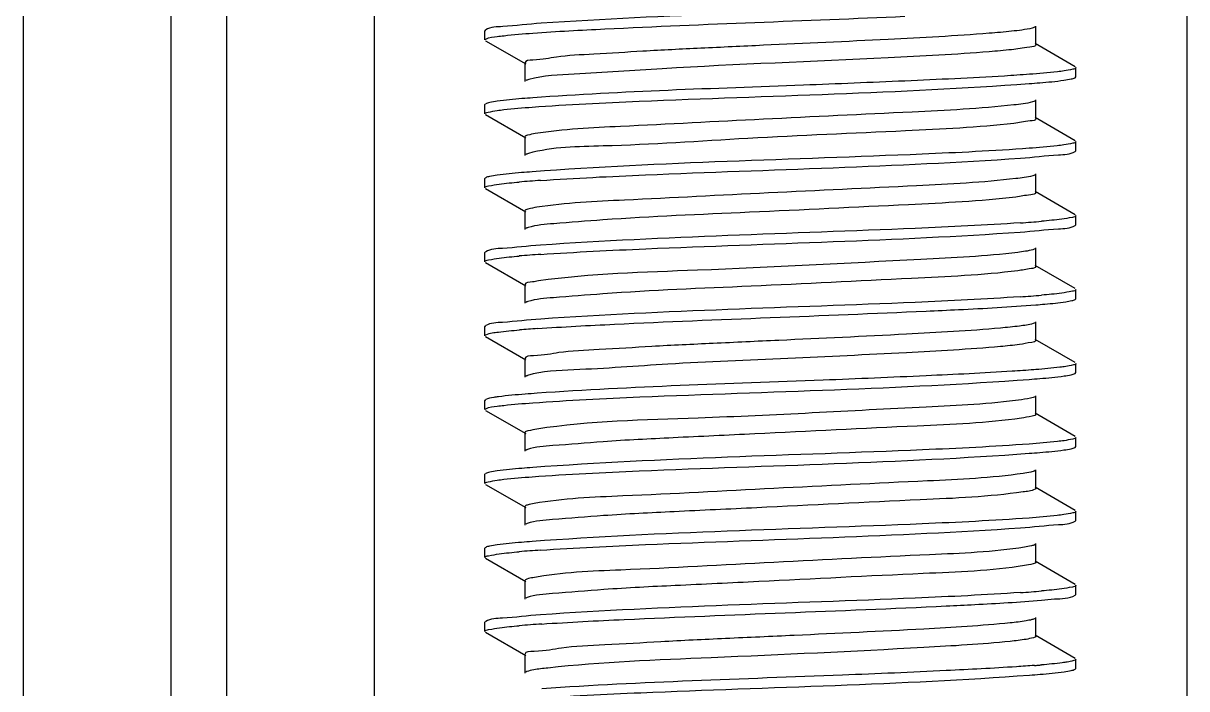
# Model space of a CAD drawing. Extents: x 1725261 to 1937680, y 860327 to 1571294.
# Drawn here: x 1831691.6 to 1832066.7, y 1212996.3 to 1213210.6 of the extents above; entities that cross this region are included whole.
import ezdxf

# ---------------------------------------------------------------- set-up
doc = ezdxf.new("R2010")
doc.units = 0
doc.header["$LTSCALE"] = 1000
doc.header["$MEASUREMENT"] = 0

msp = doc.modelspace()

# ---------------------------------------------------------------- linework, layer by layer
at = {"linetype": 'Continuous'}
for p, q in [((1831691.64, 1215988.29), (1831691.64, 1211247.26)), ((1831739.26, 1215988.29), (1831739.26, 1211247.26)), ((1831757.12, 1215988.29), (1831757.12, 1211247.26)), ((1831804.75, 1215988.29), (1831804.75, 1211247.26)), ((1832066.69, 1215988.29), (1832066.69, 1211247.26)), ((1832018.08, 1213203.74), (1832018.08, 1213209.7)), ((1831840.69, 1213208.47), (1831840.47, 1213208.21)), ((1831840.47, 1213205.23), (1831840.47, 1213208.21)), ((1831840.47, 1213205.23), (1831840.47, 1213208.21)), ((1831840.69, 1213204.97), (1831853.62, 1213197.49)), ((1832030.75, 1213196.56), (1832017.82, 1213204.05)), ((1831853.36, 1213197.79), (1831853.36, 1213191.84)), ((1832030.97, 1213193.33), (1832030.97, 1213196.3)), ((1832030.97, 1213193.33), (1832030.97, 1213196.3)), ((1832030.75, 1213193.07), (1832030.97, 1213193.33)), ((1831840.69, 1213184.66), (1831840.47, 1213184.4)), ((1831840.47, 1213181.42), (1831840.47, 1213184.4)), ((1831840.47, 1213181.42), (1831840.47, 1213184.4)), ((1832018.08, 1213179.93), (1832018.08, 1213185.89)), ((1831840.69, 1213181.16), (1831853.62, 1213173.68)), ((1832030.75, 1213172.75), (1832017.82, 1213180.23)), ((1831853.36, 1213173.98), (1831853.36, 1213168.03)), ((1832030.97, 1213169.51), (1832030.97, 1213172.49)), ((1832030.97, 1213169.51), (1832030.97, 1213172.49)), ((1832030.75, 1213169.25), (1832030.97, 1213169.51)), ((1831840.69, 1213160.84), (1831840.47, 1213160.58)), ((1832018.08, 1213156.12), (1832018.08, 1213162.07)), ((1831840.47, 1213157.61), (1831840.47, 1213160.58)), ((1831840.47, 1213157.61), (1831840.47, 1213160.58)), ((1831840.69, 1213157.35), (1831853.62, 1213149.86)), ((1832030.75, 1213148.94), (1832017.82, 1213156.42)), ((1831853.36, 1213150.17), (1831853.36, 1213144.21)), ((1832030.75, 1213145.44), (1832030.97, 1213145.7)), ((1832030.97, 1213145.7), (1832030.97, 1213148.68)), ((1832030.97, 1213145.7), (1832030.97, 1213148.68)), ((1832018.08, 1213132.31), (1832018.08, 1213138.26)), ((1831840.69, 1213137.03), (1831840.47, 1213136.77)), ((1831840.47, 1213133.79), (1831840.47, 1213136.77)), ((1831840.47, 1213133.79), (1831840.47, 1213136.77)), ((1831840.69, 1213133.53), (1831853.62, 1213126.05)), ((1832030.75, 1213125.13), (1832017.82, 1213132.61)), ((1831853.36, 1213126.35), (1831853.36, 1213120.4)), ((1832030.97, 1213121.89), (1832030.97, 1213124.87)), ((1832030.97, 1213121.89), (1832030.97, 1213124.87)), ((1832030.75, 1213121.63), (1832030.97, 1213121.89)), ((1831840.69, 1213113.22), (1831840.47, 1213112.96)), ((1831840.47, 1213109.98), (1831840.47, 1213112.96)), ((1831840.47, 1213109.98), (1831840.47, 1213112.96)), ((1832018.08, 1213108.49), (1832018.08, 1213114.45)), ((1831840.69, 1213109.72), (1831853.62, 1213102.24)), ((1832030.75, 1213101.31), (1832017.82, 1213108.8)), ((1831853.36, 1213102.54), (1831853.36, 1213096.59)), ((1832030.97, 1213098.08), (1832030.97, 1213101.05)), ((1832030.97, 1213098.08), (1832030.97, 1213101.05)), ((1832018, 1213099.05), (1832017.39, 1213099)), ((1832030.75, 1213097.81), (1832030.97, 1213098.08)), ((1831840.69, 1213089.41), (1831840.47, 1213089.15)), ((1832018.08, 1213084.68), (1832018.08, 1213090.63)), ((1831840.47, 1213086.17), (1831840.47, 1213089.15)), ((1831840.47, 1213086.17), (1831840.47, 1213089.15)), ((1831840.69, 1213085.91), (1831853.62, 1213078.43)), ((1832030.75, 1213077.5), (1832017.82, 1213084.98)), ((1831853.36, 1213078.73), (1831853.36, 1213072.77)), ((1832030.97, 1213074.26), (1832030.97, 1213077.24)), ((1832030.97, 1213074.26), (1832030.97, 1213077.24)), ((1832030.75, 1213074), (1832030.97, 1213074.26)), ((1831840.69, 1213065.59), (1831840.47, 1213065.33)), ((1831840.47, 1213062.36), (1831840.47, 1213065.33)), ((1831840.47, 1213062.36), (1831840.47, 1213065.33)), ((1832018.08, 1213060.87), (1832018.08, 1213066.82)), ((1831840.69, 1213062.1), (1831853.62, 1213054.61)), ((1832030.75, 1213053.69), (1832017.82, 1213061.17)), ((1831853.36, 1213054.91), (1831853.36, 1213048.96)), ((1832030.97, 1213050.45), (1832030.97, 1213053.43)), ((1832030.97, 1213050.45), (1832030.97, 1213053.43)), ((1831854.09, 1213049.47), (1831853.62, 1213049.26)), ((1832030.75, 1213050.19), (1832030.97, 1213050.45)), ((1831840.69, 1213041.78), (1831840.47, 1213041.52)), ((1831840.47, 1213038.54), (1831840.47, 1213041.52)), ((1831840.47, 1213038.54), (1831840.47, 1213041.52)), ((1832018.08, 1213037.06), (1832018.08, 1213043.01)), ((1831840.69, 1213038.28), (1831853.62, 1213030.8)), ((1832030.75, 1213029.87), (1832017.82, 1213037.36)), ((1831853.36, 1213031.1), (1831853.36, 1213025.15)), ((1832030.97, 1213026.64), (1832030.97, 1213029.61)), ((1832030.97, 1213026.64), (1832030.97, 1213029.61)), ((1832030.75, 1213026.38), (1832030.97, 1213026.64)), ((1831854.05, 1213025.64), (1831853.62, 1213025.45)), ((1832018.08, 1213013.24), (1832018.08, 1213019.2)), ((1831840.69, 1213017.97), (1831840.47, 1213017.71)), ((1831840.47, 1213014.73), (1831840.47, 1213017.71)), ((1831840.47, 1213014.73), (1831840.47, 1213017.71)), ((1831840.69, 1213014.47), (1831853.62, 1213006.99)), ((1832030.75, 1213006.06), (1832017.82, 1213013.54)), ((1831853.36, 1213007.29), (1831853.36, 1213001.34)), ((1832030.97, 1213002.82), (1832030.97, 1213005.8)), ((1832030.97, 1213002.82), (1832030.97, 1213005.8)), ((1831854.01, 1213001.81), (1831853.62, 1213001.64)), ((1832030.75, 1213002.56), (1832030.97, 1213002.82))]:
    msp.add_line(p, q, dxfattribs=at)
for centre, radius, start, end in [((1831885.69, 1212752.91), 407.98, 93.8428, 94.8037), ((1831985.74, 1213553.52), 408.12, 273.8419, 274.8035), ((1831885.79, 1212727.96), 409.12, 93.8337, 94.8049), ((1831985.63, 1213531.01), 409.43, 273.8331, 274.8033), ((1831884.34, 1212722.22), 390.98, 93.9624, 94.8027), ((1831885.69, 1212633.86), 407.96, 93.8429, 94.8037), ((1831985.74, 1213434.4), 408.07, 273.8423, 274.8035), ((1831886.26, 1212602.82), 415.21, 93.7981, 94.8008), ((1831990.41, 1213353.11), 350.4, 274.451, 274.6348), ((1831994.22, 1213306.12), 303.26, 274.6342, 274.8518)]:
    msp.add_arc(centre, radius, start, end, dxfattribs=at)
for points, knots in [([(1832012.96, 1213217.75), (1832001.7, 1213216.98), (1831950.25, 1213214.5), (1831898.73, 1213213.31), (1831858.6, 1213210.59)], [0, 0, 0, 0, 0.219112, 1, 1, 1, 1]), ([(1831858.6, 1213210.59), (1831854.45, 1213210.31), (1831848.64, 1213209.5), (1831842.31, 1213209.4), (1831840.7, 1213208.47)], [0, 0, 0, 0, 0.690474, 1, 1, 1, 1]), ([(1831855.93, 1213207.42), (1831863.66, 1213207.99), (1831903.62, 1213210.1), (1831943.61, 1213211.42), (1831975.85, 1213212.83)], [0, 0, 0, 0, 0.19365, 1, 1, 1, 1]), ([(1831840.47, 1213205.23), (1831840.47, 1213205.36), (1831841.88, 1213206.24), (1831843.17, 1213206.15), (1831844.42, 1213206.33)], [0, 0, 0, 0, 0.088902, 1, 1, 1, 1]), ([(1831844.42, 1213206.33), (1831845.15, 1213206.43), (1831848.98, 1213206.89), (1831852.82, 1213207.2), (1831855.93, 1213207.42)], [0, 0, 0, 0, 0.191493, 1, 1, 1, 1]), ([(1832010.24, 1213208.03), (1832007.84, 1213207.77), (1831994.59, 1213206.62), (1831981.3, 1213205.95), (1831970.42, 1213205.39)], [0, 0, 0, 0, 0.181047, 1, 1, 1, 1]), ([(1832017.82, 1213209.4), (1832017.54, 1213209.23), (1832015.03, 1213208.51), (1832012.47, 1213208.27), (1832010.24, 1213208.03)], [0, 0, 0, 0, 0.127551, 1, 1, 1, 1]), ([(1831970.42, 1213205.39), (1831957.03, 1213204.71), (1831936.88, 1213203.81), (1831910.59, 1213202.57), (1831892.24, 1213201.7), (1831877.08, 1213200.66), (1831864.38, 1213200.12), (1831858.55, 1213198.68), (1831853.37, 1213198.71), (1831853.36, 1213197.79)], [0, 0, 0, 0, 0.342508, 0.514774, 0.67345, 0.808552, 0.911716, 0.976643, 1, 1, 1, 1]), ([(1832010.24, 1213202.08), (1832007.84, 1213201.82), (1831994.59, 1213200.67), (1831981.3, 1213199.99), (1831970.42, 1213199.44)], [0, 0, 0, 0, 0.181047, 1, 1, 1, 1]), ([(1832018.08, 1213203.74), (1832018.09, 1213203.03), (1832014.07, 1213202.87), (1832012.2, 1213202.29), (1832010.24, 1213202.08)], [0, 0, 0, 0, 0.267058, 1, 1, 1, 1]), ([(1831970.42, 1213199.44), (1831946.16, 1213198.21), (1831912.34, 1213197.12), (1831873.88, 1213194.38), (1831859.36, 1213193.76), (1831854.61, 1213192.5)], [0, 0, 0, 0, 0.627959, 0.872762, 1, 1, 1, 1]), ([(1832027.15, 1213195.23), (1832026.45, 1213195.13), (1832022.74, 1213194.67), (1832019.01, 1213194.37), (1832016, 1213194.15)], [0, 0, 0, 0, 0.191322, 1, 1, 1, 1]), ([(1832030.97, 1213196.3), (1832030.97, 1213195.94), (1832029.1, 1213195.62), (1832028.11, 1213195.36), (1832027.15, 1213195.23)], [0, 0, 0, 0, 0.274674, 1, 1, 1, 1]), ([(1831854.61, 1213192.5), (1831854.41, 1213192.45), (1831854.07, 1213192.35), (1831853.75, 1213192.21), (1831853.62, 1213192.14)], [0, 0, 0, 0, 0.581363, 1, 1, 1, 1]), ([(1831855.71, 1213183.59), (1831867.2, 1213184.44), (1831920.58, 1213187.04), (1831974.04, 1213188.09), (1832015.85, 1213191.16)], [0, 0, 0, 0, 0.215563, 1, 1, 1, 1]), ([(1831975.85, 1213192), (1831964.94, 1213191.52), (1831924.96, 1213189.84), (1831884.95, 1213188.7), (1831855.93, 1213186.59)], [0, 0, 0, 0, 0.272813, 1, 1, 1, 1]), ([(1832016, 1213194.15), (1832013.32, 1213193.95), (1831999.94, 1213193.08), (1831986.55, 1213192.47), (1831975.85, 1213192)], [0, 0, 0, 0, 0.200781, 1, 1, 1, 1]), ([(1832015.85, 1213191.16), (1832017.01, 1213191.25), (1832020.77, 1213191.54), (1832024.53, 1213191.88), (1832027.12, 1213192.24)], [0, 0, 0, 0, 0.307508, 1, 1, 1, 1]), ([(1832027.12, 1213192.24), (1832027.91, 1213192.36), (1832029.12, 1213192.57), (1832030.36, 1213192.84), (1832030.74, 1213193.07)], [0, 0, 0, 0, 0.643014, 1, 1, 1, 1]), ([(1831844.42, 1213185.49), (1831843.61, 1213185.38), (1831842.36, 1213185.16), (1831841.09, 1213184.88), (1831840.7, 1213184.66)], [0, 0, 0, 0, 0.644069, 1, 1, 1, 1]), ([(1831844.37, 1213182.51), (1831845.09, 1213182.61), (1831848.86, 1213183.07), (1831852.65, 1213183.37), (1831855.71, 1213183.59)], [0, 0, 0, 0, 0.191455, 1, 1, 1, 1]), ([(1831855.93, 1213186.59), (1831854.75, 1213186.5), (1831850.91, 1213186.2), (1831847.07, 1213185.86), (1831844.42, 1213185.49)], [0, 0, 0, 0, 0.307292, 1, 1, 1, 1]), ([(1832010.93, 1213184.29), (1832000.06, 1213183.07), (1831973.12, 1213181.71), (1831930.86, 1213179.77), (1831890.39, 1213177.6), (1831865.78, 1213176.54), (1831856.7, 1213175.06)], [0, 0, 0, 0, 0.212318, 0.523282, 0.82144, 1, 1, 1, 1]), ([(1832017.82, 1213185.58), (1832017.56, 1213185.43), (1832015.29, 1213184.75), (1832012.95, 1213184.52), (1832010.93, 1213184.29)], [0, 0, 0, 0, 0.129975, 1, 1, 1, 1]), ([(1831840.47, 1213181.42), (1831840.47, 1213181.79), (1831842.38, 1213182.11), (1831843.39, 1213182.37), (1831844.37, 1213182.51)], [0, 0, 0, 0, 0.274321, 1, 1, 1, 1]), ([(1832018.08, 1213179.93), (1832018.09, 1213179.27), (1832014.44, 1213179.06), (1832012.72, 1213178.54), (1832010.93, 1213178.34)], [0, 0, 0, 0, 0.267925, 1, 1, 1, 1]), ([(1832010.93, 1213178.34), (1831999.34, 1213177.03), (1831970.76, 1213175.61), (1831926.55, 1213173.83), (1831886.25, 1213170.9), (1831862.25, 1213170.83), (1831854.48, 1213168.65)], [0, 0, 0, 0, 0.223031, 0.54745, 0.845499, 1, 1, 1, 1]), ([(1831856.7, 1213175.06), (1831855.86, 1213174.93), (1831854.95, 1213174.71), (1831853.36, 1213174.31), (1831853.36, 1213173.98)], [0, 0, 0, 0, 0.718713, 1, 1, 1, 1]), ([(1832030.97, 1213172.49), (1832030.97, 1213172.12), (1832029.08, 1213171.8), (1832028.08, 1213171.55), (1832027.12, 1213171.41)], [0, 0, 0, 0, 0.274523, 1, 1, 1, 1]), ([(1831854.48, 1213168.65), (1831854.31, 1213168.6), (1831854.02, 1213168.51), (1831853.73, 1213168.39), (1831853.62, 1213168.33)], [0, 0, 0, 0, 0.575346, 1, 1, 1, 1]), ([(1832015.85, 1213170.33), (1832004.39, 1213169.48), (1831951, 1213166.88), (1831897.54, 1213165.82), (1831855.71, 1213162.76)], [0, 0, 0, 0, 0.215104, 1, 1, 1, 1]), ([(1832013.08, 1213167.15), (1832017.17, 1213167.43), (1832022.9, 1213168.23), (1832029.15, 1213168.34), (1832030.74, 1213169.25)], [0, 0, 0, 0, 0.690198, 1, 1, 1, 1]), ([(1832027.12, 1213171.41), (1832026.4, 1213171.31), (1832022.66, 1213170.85), (1832018.89, 1213170.55), (1832015.85, 1213170.33)], [0, 0, 0, 0, 0.191314, 1, 1, 1, 1]), ([(1831858.35, 1213159.97), (1831869.64, 1213160.74), (1831921.21, 1213163.22), (1831972.85, 1213164.41), (1832013.08, 1213167.15)], [0, 0, 0, 0, 0.219065, 1, 1, 1, 1]), ([(1831844.37, 1213161.67), (1831843.57, 1213161.56), (1831842.34, 1213161.35), (1831841.08, 1213161.07), (1831840.7, 1213160.84)], [0, 0, 0, 0, 0.643484, 1, 1, 1, 1]), ([(1831855.71, 1213162.76), (1831854.55, 1213162.67), (1831850.76, 1213162.38), (1831846.97, 1213162.04), (1831844.37, 1213161.67)], [0, 0, 0, 0, 0.307355, 1, 1, 1, 1]), ([(1832017.82, 1213161.77), (1832017.58, 1213161.63), (1832015.53, 1213160.99), (1832013.41, 1213160.77), (1832011.59, 1213160.56)], [0, 0, 0, 0, 0.132681, 1, 1, 1, 1]), ([(1831840.47, 1213157.61), (1831840.47, 1213158.04), (1831842.74, 1213158.33), (1831843.89, 1213158.64), (1831845.04, 1213158.79)], [0, 0, 0, 0, 0.271611, 1, 1, 1, 1]), ([(1832011.59, 1213160.56), (1832000.97, 1213159.3), (1831974.36, 1213157.97), (1831932.32, 1213156.01), (1831891.53, 1213153.88), (1831866.55, 1213152.76), (1831857.19, 1213151.33)], [0, 0, 0, 0, 0.20724, 0.51628, 0.816365, 1, 1, 1, 1]), ([(1832011.59, 1213154.6), (1832000.1, 1213153.25), (1831971.43, 1213151.92), (1831927.1, 1213149.68), (1831888.9, 1213148.17), (1831865.2, 1213146.22), (1831857.05, 1213145.6), (1831854.37, 1213144.81)], [0, 0, 0, 0, 0.220196, 0.54582, 0.845894, 0.946809, 1, 1, 1, 1]), ([(1832018.08, 1213156.12), (1832018.09, 1213155.52), (1832014.8, 1213155.26), (1832013.21, 1213154.8), (1832011.59, 1213154.6)], [0, 0, 0, 0, 0.269156, 1, 1, 1, 1]), ([(1831857.19, 1213151.33), (1831856.22, 1213151.18), (1831855.21, 1213150.93), (1831853.36, 1213150.54), (1831853.36, 1213150.17)], [0, 0, 0, 0, 0.721722, 1, 1, 1, 1]), ([(1832013.08, 1213146.32), (1832001.8, 1213145.55), (1831950.22, 1213143.06), (1831898.58, 1213141.88), (1831858.35, 1213139.13)], [0, 0, 0, 0, 0.219079, 1, 1, 1, 1]), ([(1832030.97, 1213148.68), (1832030.97, 1213148.25), (1832028.7, 1213147.96), (1832027.55, 1213147.65), (1832026.4, 1213147.5)], [0, 0, 0, 0, 0.271592, 1, 1, 1, 1]), ([(1831854.37, 1213144.81), (1831854.22, 1213144.76), (1831853.97, 1213144.68), (1831853.72, 1213144.57), (1831853.62, 1213144.51)], [0, 0, 0, 0, 0.569898, 1, 1, 1, 1]), ([(1831858.43, 1213136.16), (1831869.71, 1213136.93), (1831921.24, 1213139.41), (1831972.82, 1213140.6), (1832013, 1213143.34)], [0, 0, 0, 0, 0.219185, 1, 1, 1, 1]), ([(1832013, 1213143.34), (1832017.11, 1213143.61), (1832022.87, 1213144.41), (1832029.14, 1213144.52), (1832030.74, 1213145.44)], [0, 0, 0, 0, 0.690279, 1, 1, 1, 1]), ([(1831858.35, 1213139.13), (1831854.27, 1213138.85), (1831848.54, 1213138.06), (1831842.29, 1213137.95), (1831840.7, 1213137.03)], [0, 0, 0, 0, 0.690206, 1, 1, 1, 1]), ([(1831840.47, 1213133.79), (1831840.47, 1213134.23), (1831842.74, 1213134.51), (1831843.88, 1213134.82), (1831845.03, 1213134.97)], [0, 0, 0, 0, 0.27163, 1, 1, 1, 1]), ([(1832012.22, 1213136.82), (1832001.86, 1213135.54), (1831967.37, 1213133.89), (1831915.93, 1213130.97), (1831874.65, 1213130.02), (1831857.7, 1213127.59)], [0, 0, 0, 0, 0.202178, 0.668259, 1, 1, 1, 1]), ([(1832017.82, 1213137.96), (1832017.6, 1213137.83), (1832015.76, 1213137.23), (1832013.85, 1213137.02), (1832012.22, 1213136.82)], [0, 0, 0, 0, 0.135599, 1, 1, 1, 1]), ([(1832012.22, 1213130.87), (1832000.84, 1213129.46), (1831972.13, 1213128.16), (1831927.59, 1213125.87), (1831889.02, 1213124.38), (1831865.12, 1213122.38), (1831856.94, 1213121.79), (1831854.28, 1213120.97)], [0, 0, 0, 0, 0.217203, 0.543941, 0.846117, 0.947352, 1, 1, 1, 1]), ([(1832018.08, 1213132.31), (1832018.09, 1213131.76), (1832015.14, 1213131.46), (1832013.68, 1213131.05), (1832012.22, 1213130.87)], [0, 0, 0, 0, 0.270603, 1, 1, 1, 1]), ([(1831857.7, 1213127.59), (1831857.07, 1213127.5), (1831855.85, 1213127.15), (1831853.36, 1213127.23), (1831853.36, 1213126.35)], [0, 0, 0, 0, 0.421834, 1, 1, 1, 1]), ([(1832030.97, 1213124.87), (1832030.97, 1213124.43), (1832028.69, 1213124.15), (1832027.53, 1213123.83), (1832026.38, 1213123.68)], [0, 0, 0, 0, 0.271523, 1, 1, 1, 1]), ([(1831854.28, 1213120.97), (1831854.15, 1213120.93), (1831853.93, 1213120.85), (1831853.71, 1213120.75), (1831853.62, 1213120.7)], [0, 0, 0, 0, 0.564969, 1, 1, 1, 1]), ([(1832013, 1213122.5), (1832001.72, 1213121.73), (1831950.2, 1213119.25), (1831898.61, 1213118.06), (1831858.43, 1213115.32)], [0, 0, 0, 0, 0.219186, 1, 1, 1, 1]), ([(1831982.66, 1213117.89), (1831986.15, 1213118.05), (1831997.94, 1213118.61), (1832009.73, 1213119.23), (1832018, 1213119.89)], [0, 0, 0, 0, 0.29642, 1, 1, 1, 1]), ([(1832018, 1213119.89), (1832019, 1213119.97), (1832022.23, 1213120.24), (1832025.46, 1213120.55), (1832027.67, 1213120.89)], [0, 0, 0, 0, 0.307999, 1, 1, 1, 1]), ([(1832027.67, 1213120.89), (1832028.34, 1213120.99), (1832029.37, 1213121.18), (1832030.41, 1213121.44), (1832030.74, 1213121.63)], [0, 0, 0, 0, 0.636475, 1, 1, 1, 1]), ([(1831857.32, 1213112.27), (1831865.62, 1213112.85), (1831907.39, 1213115), (1831949.19, 1213116.36), (1831982.66, 1213117.89)], [0, 0, 0, 0, 0.198843, 1, 1, 1, 1]), ([(1831858.43, 1213115.32), (1831854.33, 1213115.05), (1831848.57, 1213114.25), (1831842.3, 1213114.14), (1831840.7, 1213113.22)], [0, 0, 0, 0, 0.6903, 1, 1, 1, 1]), ([(1832012.81, 1213113.08), (1832010.76, 1213112.82), (1831998.61, 1213111.62), (1831986.42, 1213110.98), (1831976.31, 1213110.45)], [0, 0, 0, 0, 0.16974, 1, 1, 1, 1]), ([(1832017.82, 1213114.15), (1832017.61, 1213114.03), (1832015.98, 1213113.47), (1832014.27, 1213113.28), (1832012.81, 1213113.08)], [0, 0, 0, 0, 0.138888, 1, 1, 1, 1]), ([(1831840.47, 1213109.98), (1831840.47, 1213110.11), (1831842.04, 1213111.04), (1831843.42, 1213110.94), (1831844.79, 1213111.13)], [0, 0, 0, 0, 0.087225, 1, 1, 1, 1]), ([(1831976.31, 1213110.45), (1831962.61, 1213109.72), (1831941.82, 1213108.78), (1831914.51, 1213107.5), (1831895.08, 1213106.61), (1831878.89, 1213105.51), (1831865.23, 1213104.99), (1831858.99, 1213103.42), (1831853.36, 1213103.53), (1831853.36, 1213102.54)], [0, 0, 0, 0, 0.333656, 0.505798, 0.66612, 0.803713, 0.909344, 0.976032, 1, 1, 1, 1]), ([(1832018.08, 1213108.49), (1832018.08, 1213107.99), (1832015.46, 1213107.66), (1832014.13, 1213107.3), (1832012.81, 1213107.13)], [0, 0, 0, 0, 0.272538, 1, 1, 1, 1]), ([(1831976.31, 1213104.49), (1831963.59, 1213103.82), (1831937.99, 1213102.58), (1831902.17, 1213101.22), (1831874.37, 1213098.98), (1831858.98, 1213098.66), (1831854.21, 1213097.13)], [0, 0, 0, 0, 0.312169, 0.628846, 0.877123, 1, 1, 1, 1]), ([(1832012.81, 1213107.13), (1832010.76, 1213106.86), (1831998.61, 1213105.66), (1831986.42, 1213105.03), (1831976.31, 1213104.49)], [0, 0, 0, 0, 0.16974, 1, 1, 1, 1]), ([(1832030.97, 1213101.05), (1832030.97, 1213100.73), (1832029.38, 1213100.39), (1832028.5, 1213100.18), (1832027.67, 1213100.05)], [0, 0, 0, 0, 0.277611, 1, 1, 1, 1]), ([(1831854.21, 1213097.13), (1831854.09, 1213097.09), (1831853.89, 1213097.02), (1831853.7, 1213096.94), (1831853.62, 1213096.89)], [0, 0, 0, 0, 0.560517, 1, 1, 1, 1]), ([(1831982.66, 1213097.05), (1831971.59, 1213096.55), (1831929.81, 1213094.77), (1831887.99, 1213093.58), (1831857.32, 1213091.44)], [0, 0, 0, 0, 0.264864, 1, 1, 1, 1]), ([(1832017.39, 1213099), (1832015.07, 1213098.82), (1832003.5, 1213098.03), (1831991.92, 1213097.48), (1831982.66, 1213097.05)], [0, 0, 0, 0, 0.200777, 1, 1, 1, 1]), ([(1832015.9, 1213095.91), (1832017.05, 1213096), (1832020.8, 1213096.29), (1832024.55, 1213096.63), (1832027.13, 1213097)], [0, 0, 0, 0, 0.307522, 1, 1, 1, 1]), ([(1832027.67, 1213100.05), (1832027.06, 1213099.96), (1832023.85, 1213099.53), (1832020.62, 1213099.26), (1832018, 1213099.05)], [0, 0, 0, 0, 0.190994, 1, 1, 1, 1]), ([(1832027.13, 1213097), (1832027.92, 1213097.11), (1832029.13, 1213097.32), (1832030.36, 1213097.59), (1832030.74, 1213097.81)], [0, 0, 0, 0, 0.642871, 1, 1, 1, 1]), ([(1831855.86, 1213088.35), (1831867.36, 1213089.19), (1831920.71, 1213091.79), (1831974.14, 1213092.84), (1832015.9, 1213095.91)], [0, 0, 0, 0, 0.216008, 1, 1, 1, 1]), ([(1831844.79, 1213090.29), (1831844.29, 1213090.22), (1831842.92, 1213090), (1831841.47, 1213089.85), (1831840.7, 1213089.41)], [0, 0, 0, 0, 0.361201, 1, 1, 1, 1]), ([(1831857.32, 1213091.44), (1831856.04, 1213091.35), (1831851.85, 1213091.03), (1831847.67, 1213090.68), (1831844.79, 1213090.29)], [0, 0, 0, 0, 0.30692, 1, 1, 1, 1]), ([(1832017.82, 1213090.33), (1832017.63, 1213090.22), (1832016.19, 1213089.72), (1832014.67, 1213089.53), (1832013.38, 1213089.35)], [0, 0, 0, 0, 0.142204, 1, 1, 1, 1]), ([(1831840.47, 1213086.17), (1831840.47, 1213086.29), (1831841.87, 1213087.18), (1831843.16, 1213087.09), (1831844.41, 1213087.26)], [0, 0, 0, 0, 0.088954, 1, 1, 1, 1]), ([(1831844.41, 1213087.26), (1831845.14, 1213087.37), (1831848.95, 1213087.83), (1831852.77, 1213088.13), (1831855.86, 1213088.35)], [0, 0, 0, 0, 0.191562, 1, 1, 1, 1]), ([(1832013.38, 1213089.35), (1832003.23, 1213087.95), (1831968.42, 1213086.39), (1831916.46, 1213083.27), (1831874.39, 1213082.51), (1831857.22, 1213079.89)], [0, 0, 0, 0, 0.196411, 0.666993, 1, 1, 1, 1]), ([(1832013.38, 1213083.39), (1832002.27, 1213081.86), (1831973.55, 1213080.64), (1831936.13, 1213078.75), (1831902.38, 1213077.15), (1831880.63, 1213076.09), (1831865.05, 1213074.72), (1831856.76, 1213074.17), (1831854.15, 1213073.3)], [0, 0, 0, 0, 0.210757, 0.539438, 0.704601, 0.845971, 0.948094, 1, 1, 1, 1]), ([(1832018.08, 1213084.68), (1832018.08, 1213084.23), (1832015.77, 1213083.87), (1832014.56, 1213083.56), (1832013.38, 1213083.39)], [0, 0, 0, 0, 0.27426, 1, 1, 1, 1]), ([(1831857.22, 1213079.89), (1831856.25, 1213079.75), (1831855.23, 1213079.49), (1831853.36, 1213079.11), (1831853.36, 1213078.73)], [0, 0, 0, 0, 0.721991, 1, 1, 1, 1]), ([(1832015.9, 1213075.08), (1832004.46, 1213074.24), (1831951.11, 1213071.63), (1831897.68, 1213070.57), (1831855.86, 1213067.52)], [0, 0, 0, 0, 0.214793, 1, 1, 1, 1]), ([(1832027.13, 1213076.16), (1832026.42, 1213076.06), (1832022.68, 1213075.6), (1832018.93, 1213075.3), (1832015.9, 1213075.08)], [0, 0, 0, 0, 0.191306, 1, 1, 1, 1]), ([(1832030.97, 1213077.24), (1832030.97, 1213076.87), (1832029.09, 1213076.55), (1832028.09, 1213076.3), (1832027.13, 1213076.16)], [0, 0, 0, 0, 0.274588, 1, 1, 1, 1]), ([(1831854.15, 1213073.3), (1831854.04, 1213073.26), (1831853.87, 1213073.2), (1831853.69, 1213073.12), (1831853.62, 1213073.08)], [0, 0, 0, 0, 0.556492, 1, 1, 1, 1]), ([(1831855.72, 1213064.53), (1831867.2, 1213065.37), (1831920.59, 1213067.97), (1831974.05, 1213069.02), (1832015.85, 1213072.1)], [0, 0, 0, 0, 0.215575, 1, 1, 1, 1]), ([(1832015.85, 1213072.1), (1832017.01, 1213072.18), (1832020.77, 1213072.48), (1832024.53, 1213072.81), (1832027.12, 1213073.18)], [0, 0, 0, 0, 0.307509, 1, 1, 1, 1]), ([(1832027.12, 1213073.18), (1832027.91, 1213073.29), (1832029.12, 1213073.5), (1832030.36, 1213073.78), (1832030.74, 1213074)], [0, 0, 0, 0, 0.64301, 1, 1, 1, 1]), ([(1831855.86, 1213067.52), (1831854.68, 1213067.43), (1831850.86, 1213067.13), (1831847.04, 1213066.8), (1831844.41, 1213066.43)], [0, 0, 0, 0, 0.307231, 1, 1, 1, 1]), ([(1831840.47, 1213062.36), (1831840.47, 1213062.73), (1831842.38, 1213063.05), (1831843.39, 1213063.31), (1831844.37, 1213063.44)], [0, 0, 0, 0, 0.274314, 1, 1, 1, 1]), ([(1831844.41, 1213066.43), (1831843.6, 1213066.31), (1831842.36, 1213066.1), (1831841.09, 1213065.82), (1831840.7, 1213065.59)], [0, 0, 0, 0, 0.64396, 1, 1, 1, 1]), ([(1831844.37, 1213063.44), (1831845.09, 1213063.55), (1831848.86, 1213064.01), (1831852.65, 1213064.31), (1831855.72, 1213064.53)], [0, 0, 0, 0, 0.19146, 1, 1, 1, 1]), ([(1832013.92, 1213065.61), (1832003.72, 1213064.12), (1831976.86, 1213062.94), (1831933.87, 1213060.82), (1831891.65, 1213058.54), (1831865.74, 1213057.57), (1831856.3, 1213055.93)], [0, 0, 0, 0, 0.195765, 0.5095, 0.817954, 1, 1, 1, 1]), ([(1832017.82, 1213066.52), (1832017.4, 1213066.28), (1832016.07, 1213065.97), (1832014.76, 1213065.74), (1832013.92, 1213065.61)], [0, 0, 0, 0, 0.360057, 1, 1, 1, 1]), ([(1832013.92, 1213059.66), (1832002.96, 1213058.05), (1831974.25, 1213056.89), (1831936.77, 1213054.96), (1831902.74, 1213053.35), (1831880.75, 1213052.3), (1831865.05, 1213050.89), (1831856.7, 1213050.37), (1831854.09, 1213049.47)], [0, 0, 0, 0, 0.20733, 0.536865, 0.70321, 0.84565, 0.948324, 1, 1, 1, 1]), ([(1832018.08, 1213060.87), (1832018.08, 1213060.73), (1832016.63, 1213059.76), (1832015.24, 1213059.85), (1832013.92, 1213059.66)], [0, 0, 0, 0, 0.0912, 1, 1, 1, 1]), ([(1831856.3, 1213055.93), (1831855.56, 1213055.8), (1831854.74, 1213055.61), (1831853.36, 1213055.21), (1831853.36, 1213054.91)], [0, 0, 0, 0, 0.715817, 1, 1, 1, 1]), ([(1832027.12, 1213052.34), (1832026.4, 1213052.24), (1832022.66, 1213051.78), (1832018.89, 1213051.49), (1832015.85, 1213051.26)], [0, 0, 0, 0, 0.191314, 1, 1, 1, 1]), ([(1832030.97, 1213053.43), (1832030.97, 1213053.06), (1832029.08, 1213052.74), (1832028.08, 1213052.48), (1832027.12, 1213052.34)], [0, 0, 0, 0, 0.274525, 1, 1, 1, 1]), ([(1832015.85, 1213051.26), (1832004.39, 1213050.42), (1831951.01, 1213047.81), (1831897.55, 1213046.76), (1831855.72, 1213043.69)], [0, 0, 0, 0, 0.215095, 1, 1, 1, 1]), ([(1832013.08, 1213048.09), (1832017.17, 1213048.37), (1832022.9, 1213049.16), (1832029.15, 1213049.27), (1832030.74, 1213050.19)], [0, 0, 0, 0, 0.690194, 1, 1, 1, 1]), ([(1831858.35, 1213040.9), (1831869.64, 1213041.67), (1831921.21, 1213044.16), (1831972.86, 1213045.35), (1832013.08, 1213048.09)], [0, 0, 0, 0, 0.219065, 1, 1, 1, 1]), ([(1831844.37, 1213042.61), (1831843.57, 1213042.5), (1831842.34, 1213042.28), (1831841.09, 1213042), (1831840.7, 1213041.78)], [0, 0, 0, 0, 0.6435, 1, 1, 1, 1]), ([(1831855.72, 1213043.69), (1831854.55, 1213043.61), (1831850.76, 1213043.31), (1831846.98, 1213042.98), (1831844.37, 1213042.61)], [0, 0, 0, 0, 0.307349, 1, 1, 1, 1]), ([(1832014.42, 1213041.87), (1832004.29, 1213040.29), (1831977.25, 1213039.18), (1831933.88, 1213037.02), (1831891.3, 1213034.65), (1831865.23, 1213033.79), (1831855.88, 1213032.04)], [0, 0, 0, 0, 0.193557, 0.5097, 0.820432, 1, 1, 1, 1]), ([(1832017.82, 1213042.71), (1832017.45, 1213042.49), (1832016.29, 1213042.2), (1832015.15, 1213041.99), (1832014.42, 1213041.87)], [0, 0, 0, 0, 0.365495, 1, 1, 1, 1]), ([(1831840.47, 1213038.54), (1831840.47, 1213038.97), (1831842.74, 1213039.26), (1831843.89, 1213039.57), (1831845.04, 1213039.72)], [0, 0, 0, 0, 0.271609, 1, 1, 1, 1]), ([(1832018.08, 1213037.06), (1832018.08, 1213036.69), (1832016.32, 1213036.3), (1832015.34, 1213036.06), (1832014.42, 1213035.92)], [0, 0, 0, 0, 0.279238, 1, 1, 1, 1]), ([(1832014.42, 1213035.92), (1832003.63, 1213034.24), (1831974.95, 1213033.16), (1831937.44, 1213031.17), (1831903.12, 1213029.56), (1831880.89, 1213028.5), (1831865.07, 1213027.06), (1831856.65, 1213026.56), (1831854.05, 1213025.64)], [0, 0, 0, 0, 0.203778, 0.534105, 0.701642, 0.84519, 0.948477, 1, 1, 1, 1]), ([(1831855.88, 1213032.04), (1831855.24, 1213031.92), (1831854.52, 1213031.76), (1831853.36, 1213031.36), (1831853.36, 1213031.1)], [0, 0, 0, 0, 0.711874, 1, 1, 1, 1]), ([(1832030.97, 1213029.61), (1832030.97, 1213029.18), (1832028.7, 1213028.9), (1832027.55, 1213028.58), (1832026.4, 1213028.43)], [0, 0, 0, 0, 0.271595, 1, 1, 1, 1]), ([(1832013.08, 1213027.25), (1832001.8, 1213026.48), (1831950.22, 1213024), (1831898.58, 1213022.81), (1831858.35, 1213020.07)], [0, 0, 0, 0, 0.219073, 1, 1, 1, 1]), ([(1832019.87, 1213024.79), (1832021.27, 1213024.91), (1832024.85, 1213025.39), (1832028.79, 1213025.25), (1832030.74, 1213026.38)], [0, 0, 0, 0, 0.383631, 1, 1, 1, 1]), ([(1831858.76, 1213017.12), (1831867.63, 1213017.72), (1831911.09, 1213019.89), (1831954.59, 1213021.28), (1831989.16, 1213022.94)], [0, 0, 0, 0, 0.204374, 1, 1, 1, 1]), ([(1831989.16, 1213022.94), (1831992.23, 1213023.09), (1832002.47, 1213023.61), (1832012.71, 1213024.18), (1832019.87, 1213024.79)], [0, 0, 0, 0, 0.29883, 1, 1, 1, 1]), ([(1831858.35, 1213020.07), (1831854.27, 1213019.79), (1831848.53, 1213019), (1831842.29, 1213018.88), (1831840.7, 1213017.97)], [0, 0, 0, 0, 0.690204, 1, 1, 1, 1]), ([(1832017.82, 1213018.89), (1832017.49, 1213018.71), (1832016.5, 1213018.44), (1832015.52, 1213018.24), (1832014.89, 1213018.14)], [0, 0, 0, 0, 0.371732, 1, 1, 1, 1]), ([(1831840.47, 1213014.73), (1831840.47, 1213015.17), (1831842.82, 1213015.45), (1831844, 1213015.78), (1831845.19, 1213015.93)], [0, 0, 0, 0, 0.271116, 1, 1, 1, 1]), ([(1831981.93, 1213015.5), (1831968.02, 1213014.73), (1831946.69, 1213013.75), (1831918.47, 1213012.44), (1831897.96, 1213011.51), (1831880.75, 1213010.36), (1831866.11, 1213009.86), (1831859.45, 1213008.16), (1831853.35, 1213008.35), (1831853.36, 1213007.29)], [0, 0, 0, 0, 0.324234, 0.49621, 0.658258, 0.798515, 0.906808, 0.975392, 1, 1, 1, 1]), ([(1832014.89, 1213018.14), (1832013.2, 1213017.85), (1832002.23, 1213016.6), (1831991.22, 1213016.02), (1831981.93, 1213015.5)], [0, 0, 0, 0, 0.156149, 1, 1, 1, 1]), ([(1832014.89, 1213012.18), (1832013.2, 1213011.9), (1832002.23, 1213010.65), (1831991.22, 1213010.06), (1831981.93, 1213009.55)], [0, 0, 0, 0, 0.156149, 1, 1, 1, 1]), ([(1832018.08, 1213013.24), (1832018.08, 1213012.92), (1832016.57, 1213012.53), (1832015.7, 1213012.32), (1832014.89, 1213012.18)], [0, 0, 0, 0, 0.282702, 1, 1, 1, 1]), ([(1831981.93, 1213009.55), (1831959.1, 1213008.28), (1831918.71, 1213006.35), (1831878.23, 1213004.9), (1831860.74, 1213002.95)], [0, 0, 0, 0, 0.565123, 1, 1, 1, 1]), ([(1832017.6, 1213003.77), (1832015.67, 1213003.62), (1832006.19, 1213002.95), (1831996.71, 1213002.47), (1831989.16, 1213002.11)], [0, 0, 0, 0, 0.20481, 1, 1, 1, 1]), ([(1832028.15, 1213004.88), (1832027.63, 1213004.79), (1832024.88, 1213004.4), (1832022.11, 1213004.14), (1832019.87, 1213003.95)], [0, 0, 0, 0, 0.190734, 1, 1, 1, 1]), ([(1832030.97, 1213005.8), (1832030.97, 1213005.52), (1832029.63, 1213005.18), (1832028.86, 1213004.99), (1832028.15, 1213004.88)], [0, 0, 0, 0, 0.281222, 1, 1, 1, 1]), ([(1831860.74, 1213002.95), (1831859.96, 1213002.87), (1831857.71, 1213002.57), (1831855.41, 1213002.32), (1831854.01, 1213001.81)], [0, 0, 0, 0, 0.346329, 1, 1, 1, 1]), ([(1831856.06, 1212993.12), (1831867.59, 1212993.95), (1831920.9, 1212996.55), (1831974.28, 1212997.59), (1832015.97, 1213000.67)], [0, 0, 0, 0, 0.21664, 1, 1, 1, 1]), ([(1831989.16, 1213002.11), (1831978.02, 1213001.57), (1831934.55, 1212999.69), (1831891.04, 1212998.46), (1831858.76, 1212996.28)], [0, 0, 0, 0, 0.256445, 1, 1, 1, 1]), ([(1832015.97, 1213000.67), (1832017.12, 1213000.75), (1832020.85, 1213001.05), (1832024.58, 1213001.38), (1832027.15, 1213001.75)], [0, 0, 0, 0, 0.30754, 1, 1, 1, 1]), ([(1832027.15, 1213001.75), (1832027.93, 1213001.86), (1832029.13, 1213002.07), (1832030.36, 1213002.34), (1832030.74, 1213002.56)], [0, 0, 0, 0, 0.64268, 1, 1, 1, 1])]:
    msp.add_open_spline(points, degree=3, knots=knots, dxfattribs=at)
for points in [[(1831845.04, 1213158.79), (1831847.19, 1213159.07), (1831849.36, 1213159.27), (1831851.53, 1213159.45)], [(1832026.4, 1213147.5), (1832024.24, 1213147.22), (1832022.08, 1213147.02), (1832019.91, 1213146.83)], [(1831845.03, 1213134.97), (1831847.18, 1213135.25), (1831849.35, 1213135.45), (1831851.52, 1213135.64)], [(1832026.38, 1213123.68), (1832024.23, 1213123.4), (1832022.07, 1213123.2), (1832019.92, 1213123.02)], [(1831844.79, 1213111.13), (1831847.05, 1213111.43), (1831849.33, 1213111.64), (1831851.61, 1213111.83)], [(1831845.04, 1213039.72), (1831847.19, 1213040), (1831849.36, 1213040.2), (1831851.53, 1213040.39)], [(1832026.4, 1213028.43), (1832024.24, 1213028.15), (1832022.08, 1213027.95), (1832019.91, 1213027.77)], [(1831845.19, 1213015.93), (1831847.29, 1213016.2), (1831849.4, 1213016.39), (1831851.52, 1213016.57)]]:
    msp.add_open_spline(points, degree=3, dxfattribs=at)

doc.saveas('drawing.dxf')
